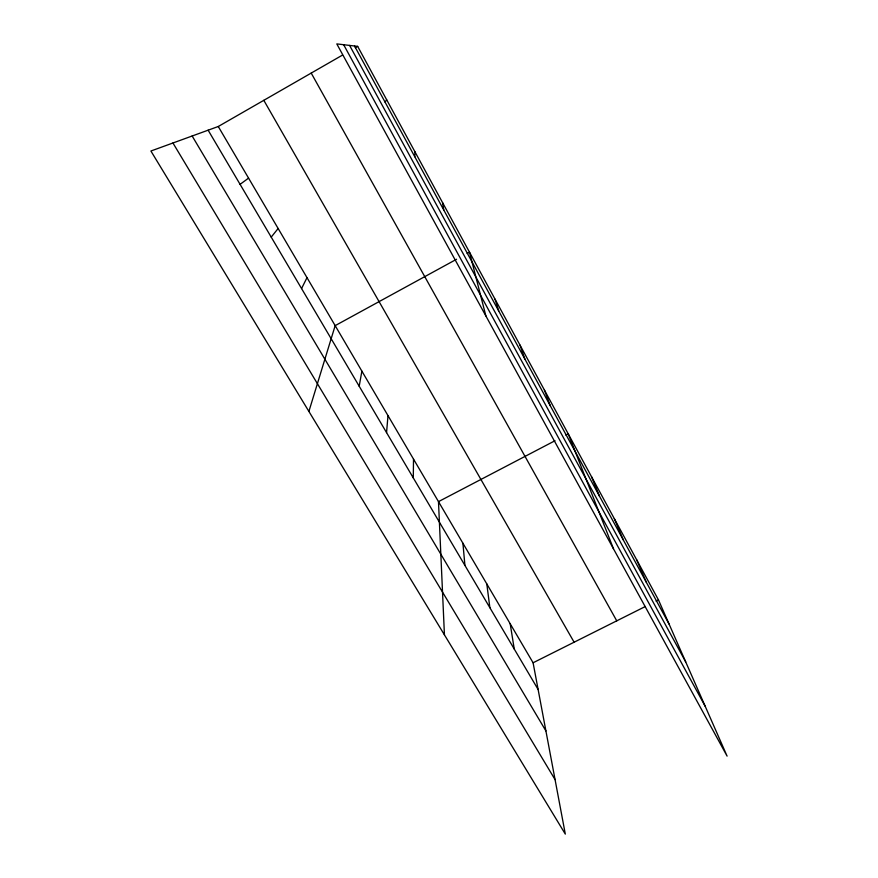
<?xml version="1.0" encoding="UTF-8"?>
<svg xmlns="http://www.w3.org/2000/svg" width="878" height="878" viewBox="0 0 878 878"><rect width="100%" height="100%" fill="white"/><g stroke="black" fill="none" stroke-linecap="round" stroke-linejoin="round"><path stroke-width="1.32" d="M413.286 477.917L413.516 459.106M414.789 156.734L414.965 151.817M386.561 432.613L387.988 415.623M359.19 386.232L361.879 371.142M308.891 411.431L335.166 325.639L456.549 259.262M301.56 288.555L306.993 277.657M385.058 102.1L386.671 99.763M271.214 237.115L278.139 228.499M240.078 184.347L248.562 178.124M218.26 126.498L533.089 662.769L565.311 834.1L150.906 151.016L218.26 126.498L342.563 55.062M355.338 47.719L357.664 46.38L658.478 599.926L727.094 756.123L336.79 43.9L357.664 46.38M467.151 253.468L469.5 252.184L485.885 315.959M555.017 440.723L438.484 501.634L444.433 634.849M565.816 435.071L568.209 433.82L613.502 548.838M533.089 662.769L645.363 606.5M656.096 601.123L658.478 599.926M172.944 142.993L555.061 779.609M192.15 136.002L545.896 730.891M208.13 130.185L538.115 689.482M263.806 100.322L574.113 642.213M311.207 73.083L616.751 620.845M349.598 45.426L685.707 661.891M343.649 44.712L705.221 706.318M354.536 46.007L669.146 624.203M636.649 559.747L646.449 582.487M614.337 518.689L623.237 539.827M591.531 476.721L599.476 496.169M544.371 389.953L550.297 405.779M519.985 345.076L524.814 358.959M495.038 299.168L498.726 310.999M442.567 202.609L443.752 209.974M510.195 623.775L514.256 649.051M486.807 583.947L489.869 607.719M462.915 543.241L464.923 565.432"/></g></svg>
